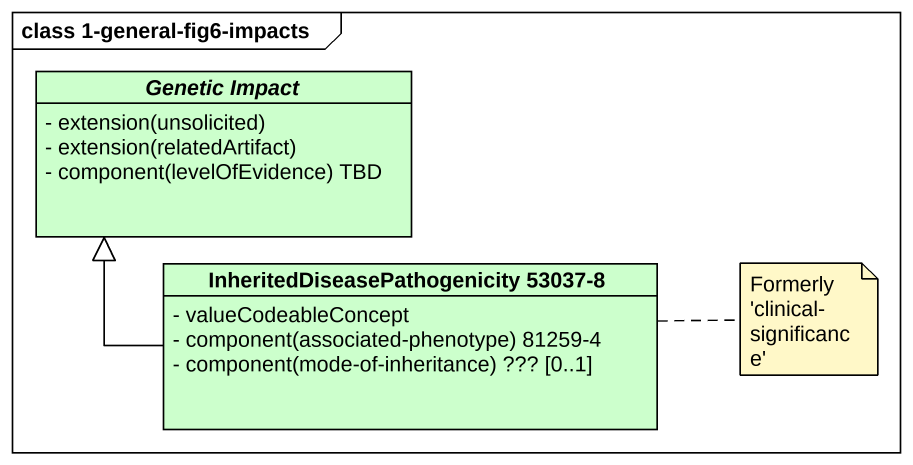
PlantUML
@startuml
mainframe class 1-general-fig6-impacts
hide circle
hide empty members
skinparam classAttributeIconSize 0
abstract class "Genetic Impact" as Genetic_Impact #CCFFCC {
  {field} - extension(unsolicited)
  {field} - extension(relatedArtifact)
  {field} - component(levelOfEvidence) TBD
}
class "InheritedDiseasePathogenicity 53037-8" as InheritedDiseasePathogenicit #CCFFCC {
  - valueCodeableConcept
  {field} - component(associated-phenotype) 81259-4
  {field} - component(mode-of-inheritance) ??? [0..1]
}
InheritedDiseasePathogenicit -up-|> Genetic_Impact
note right of InheritedDiseasePathogenicit : Formerly 'clinical-significance'
@enduml
